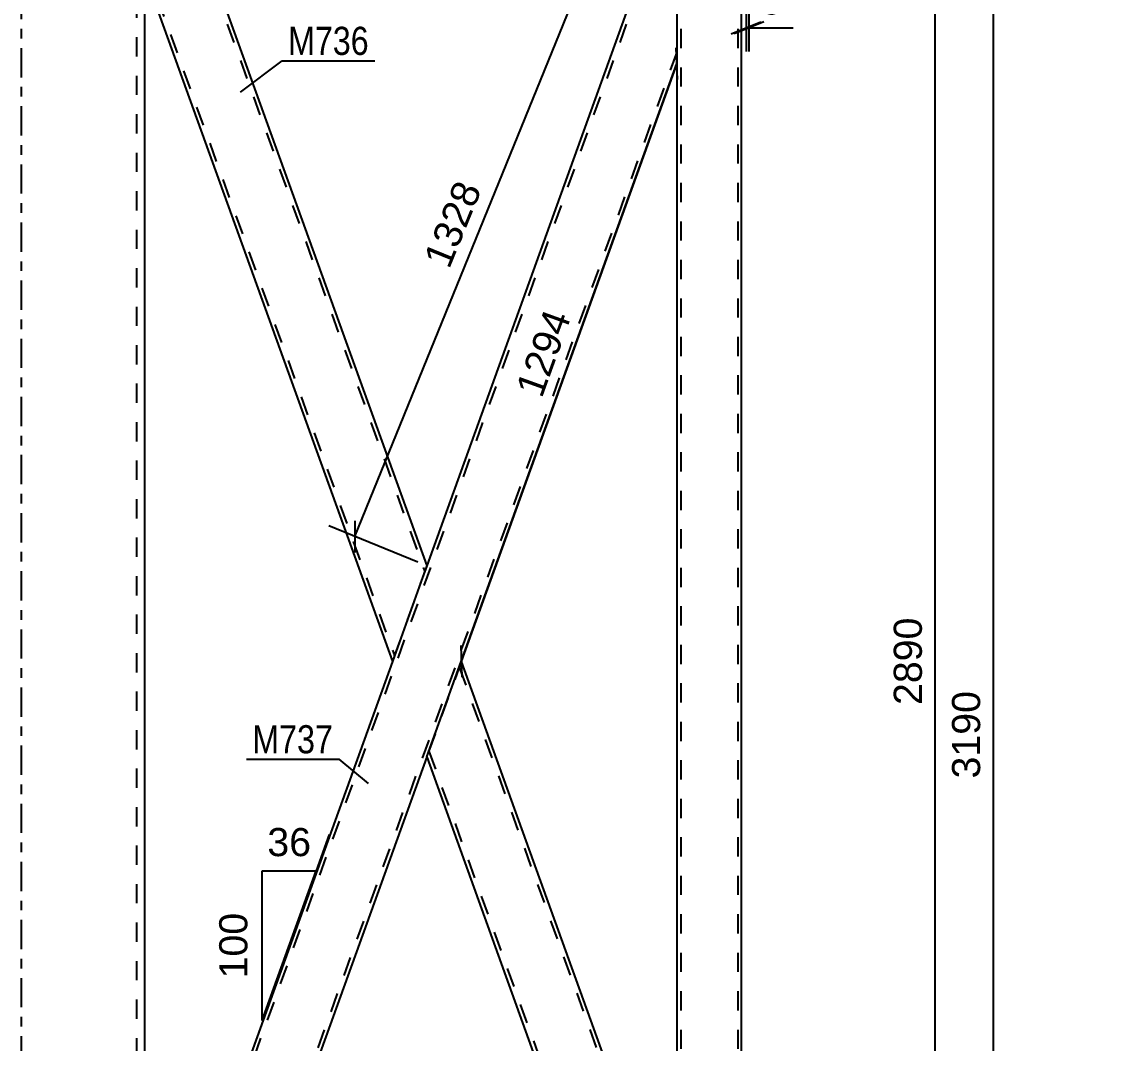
# Model space of a CAD drawing. Header units: millimetres. Extents: x -297 to 544, y -221 to 373.
# Drawn here: x -172.8 to -63.1, y 171.7 to 275.7 of the extents above; entities that cross this region are included whole.
import ezdxf

# ---------------------------------------------------------------- set-up
doc = ezdxf.new("R2010")
doc.units = ezdxf.units.MM
doc.linetypes.add('DXK_LINE_DOT2', pattern=[3.9198, 1.9599, -1.9599])
doc.linetypes.add('DXK_LINE_DOT3', pattern=[5.9187, 2.979, -0.9799, 0.9799, -0.9799])
doc.styles.add('Arial', font='ARIAL.TTF', dxfattribs={"height": 0.2})
doc.styles.add('Arial Narrow', font='ARIALN.TTF', dxfattribs={"height": 0.2})

# ---------------------------------------------------------------- blocks, each defined once
blk = doc.blocks.new('Part-284934218-1968 - 1900')
at = {"color": 7, "linetype": 'DXK_LINE_DOT2'}
for p, q in [((-99.52, 282.83), (-106.12, 282.83)), ((-106.12, 282.83), (-106.12, 271.45)), ((-105.72, 282.83), (-105.72, 138.33)), ((-99.92, 282.83), (-99.92, 138.33)), ((-106.12, 149.72), (-106.12, 138.33)), ((-106.12, 138.33), (-99.52, 138.33))]:
    blk.add_line(p, q, dxfattribs=at)
at = {"color": 2, "linetype": 'Continuous'}
for p, q in [((-99.52, 138.33), (-99.52, 282.83)), ((-106.12, 271.45), (-106.12, 149.72))]:
    blk.add_line(p, q, dxfattribs=at)
blk = doc.blocks.new('Part-284934218-1947 - 1900')
at = {"color": 7, "linetype": 'DXK_LINE_DOT2'}
for p, q in [((-160.27, 282.83), (-160.31, 282.83)), ((-160.31, 282.83), (-154.1, 282.83)), ((-160.31, 282.83), (-160.31, 280.6)), ((-154.53, 282.83), (-131.78, 219.73)), ((-160.31, 281.78), (-134.86, 211.17)), ((-131.6, 220.23), (-131.99, 219.14)), ((-134.86, 211.17), (-134.84, 211.22))]:
    blk.add_line(p, q, dxfattribs=at)
at = {"color": 2, "linetype": 'Continuous'}
for p, q in [((-154.1, 282.83), (-131.57, 220.32)), ((-160.31, 280.6), (-135.07, 210.58)), ((-131.57, 220.32), (-131.99, 219.14)), ((-131.99, 219.14), (-135.07, 210.58))]:
    blk.add_line(p, q, dxfattribs=at)
blk = doc.blocks.new('Part-284934218-1983 - 1900')
at = {"color": 7, "linetype": 'DXK_LINE_DOT2'}
for p, q in [((-108.6, 282.83), (-160.31, 139.38)), ((-106.12, 282.83), (-109.03, 282.83)), ((-106.12, 272.63), (-154.53, 138.33)), ((-131.57, 220.32), (-135.07, 210.58)), ((-128.06, 210.58), (-131.57, 200.85)), ((-160.31, 140.56), (-160.31, 138.33)), ((-160.27, 138.33), (-160.31, 138.33)), ((-160.31, 138.33), (-154.1, 138.33))]:
    blk.add_line(p, q, dxfattribs=at)
at = {"color": 2, "linetype": 'Continuous'}
for p, q in [((-109.03, 282.83), (-131.57, 220.32)), ((-106.12, 282.83), (-106.12, 271.45)), ((-106.12, 271.45), (-128.06, 210.58)), ((-135.07, 210.58), (-160.31, 140.56)), ((-131.57, 200.85), (-154.1, 138.33))]:
    blk.add_line(p, q, dxfattribs=at)
blk = doc.blocks.new('Part-284934218-2009 - 1900')
at = {"color": 7, "linetype": 'DXK_LINE_DOT3'}
blk.add_line((-172.81, 62.9), (-172.81, 311.58), dxfattribs=at)
at = {"color": 7, "linetype": 'DXK_LINE_DOT2'}
blk.add_line((-161.11, 301.58), (-161.11, 62.9), dxfattribs=at)
at = {"color": 2, "linetype": 'Continuous'}
blk.add_line((-160.31, 301.58), (-160.31, 62.9), dxfattribs=at)
blk = doc.blocks.new('Part-284934218-2075 - 1900')
at = {"color": 2, "linetype": 'Continuous'}
for p, q in [((-131.57, 200.85), (-128.06, 210.58)), ((-128.06, 210.58), (-106.12, 149.72)), ((-131.57, 200.85), (-109.03, 138.33)), ((-106.12, 149.72), (-106.12, 147.36)), ((-106.12, 147.36), (-106.12, 138.33))]:
    blk.add_line(p, q, dxfattribs=at)
at = {"color": 7, "linetype": 'DXK_LINE_DOT2'}
for p, q in [((-128.27, 209.99), (-106.12, 148.54)), ((-131.35, 201.44), (-131.34, 201.49)), ((-131.35, 201.44), (-108.6, 138.33)), ((-106.12, 149.54), (-106.12, 147.36)), ((-106.12, 138.33), (-109.03, 138.33))]:
    blk.add_line(p, q, dxfattribs=at)
blk = doc.blocks.new('StraightDimension-284934218-21314 - 1900')
at = {"color": 7, "linetype": 'Continuous'}
for p, q in [((-79.22, 281.33), (-80.42, 284.33)), ((-98.52, 282.83), (-77.42, 282.83)), ((-79.82, 138.33), (-79.82, 282.83)), ((-80.42, 139.83), (-79.22, 136.83)), ((-98.52, 138.33), (-77.42, 138.33))]:
    blk.add_line(p, q, dxfattribs=at)
at = {"color": 0}
blk.add_wipeout([(-80.57, 215.63), (-84.77, 215.63), (-84.77, 205.54), (-80.57, 205.54)], dxfattribs=at)
at = {"color": 3, "style": 'Arial'}
blk.add_text('2890', height=2.865, rotation=90.0002, dxfattribs=at).set_placement((-81.17, 206.14))
blk = doc.blocks.new('StraightDimension-284934218-2205 - 1900')
at = {"color": 7, "linetype": 'Continuous'}
for p, q in [((-98.77, 282.33), (-98.77, 272.7)), ((-99.07, 281.83), (-99.07, 272.7)), ((-100.57, 274.5), (-97.57, 275.7)), ((-97.27, 275.7), (-100.27, 274.5)), ((-99.07, 275.1), (-98.77, 275.1)), ((-98.77, 275.1), (-94.29, 275.1)), ((-98.77, 275.1), (-94.29, 275.1))]:
    blk.add_line(p, q, dxfattribs=at)
at = {"color": 0}
blk.add_wipeout([(-94.82, 275.85), (-94.82, 280.05), (-98.24, 280.05), (-98.24, 275.85)], dxfattribs=at)
at = {"color": 3, "style": 'Arial'}
blk.add_text('6', height=2.87, dxfattribs=at).set_placement((-97.64, 276.45))
blk = doc.blocks.new('StraightDimension-284934218-2406 - 1900')
at = {"color": 7, "linetype": 'Continuous'}
for p, q in [((-106.06, 269.83), (-106.17, 273.06)), ((-128.06, 210.58), (-106.12, 271.45)), ((-106.12, 271.45), (-106.12, 271.45)), ((-128.11, 212.2), (-128, 208.97)), ((-128.06, 210.58), (-128.06, 210.58))]:
    blk.add_line(p, q, dxfattribs=at)
at = {"color": 0}
blk.add_wipeout([(-116.08, 246.02), (-120.03, 247.44), (-123.46, 237.95), (-119.5, 236.52)], dxfattribs=at)
at = {"color": 3, "style": 'Arial'}
blk.add_text('1294', height=2.865, rotation=70.1759, dxfattribs=at).set_placement((-119.87, 237.29))
blk = doc.blocks.new('AngleDimension-284934218-2424 - 1900')
at = {"color": 7, "linetype": 'Continuous'}
for p, q in [((-141.49, 192.97), (-142.83, 189.25)), ((-148.33, 189.25), (-142.83, 189.25)), ((-148.33, 174.01), (-142.83, 189.25)), ((-148.33, 174.01), (-148.33, 189.25))]:
    blk.add_line(p, q, dxfattribs=at)
at = {"color": 0}
blk.add_wipeout([(-149.23, 185.57), (-153.43, 185.57), (-153.43, 177.7), (-149.23, 177.7)], dxfattribs=at)
at = {"color": 3, "style": 'Arial'}
blk.add_text('100', height=2.865, rotation=90.0002, dxfattribs=at).set_placement((-149.83, 178.3))
at = {"color": 0}
blk.add_wipeout([(-142.76, 190.15), (-142.76, 194.35), (-148.4, 194.35), (-148.4, 190.15)], dxfattribs=at)
at = {"color": 3, "style": 'Arial'}
blk.add_text('36', height=2.865, dxfattribs=at).set_placement((-147.8, 190.75))
blk = doc.blocks.new('StraightDimension-284934218-7797 - 1900')
at = {"color": 7, "linetype": 'Continuous'}
for p, q in [((-113.87, 283.18), (-113.85, 286.41)), ((-109.95, 283.21), (-116.49, 285.87)), ((-138.89, 223.3), (-113.86, 284.8)), ((-132.49, 220.69), (-141.53, 224.37)), ((-138.88, 224.91), (-138.9, 221.68))]:
    blk.add_line(p, q, dxfattribs=at)
at = {"color": 0}
blk.add_wipeout([(-125.16, 259.01), (-129.05, 260.59), (-132.86, 251.24), (-128.97, 249.66)], dxfattribs=at)
at = {"color": 3, "style": 'Arial'}
blk.add_text('1328', height=2.865, rotation=67.8497, dxfattribs=at).set_placement((-129.3, 250.44))
blk = doc.blocks.new('StraightDimension-284934218-21288 - 1900')
at = {"color": 7, "linetype": 'Continuous'}
for p, q in [((-73.29, 281.35), (-74.49, 284.35)), ((-98.13, 282.85), (-63.7, 282.85)), ((-73.89, 123.36), (-73.89, 282.85)), ((-74.49, 124.86), (-73.29, 121.86)), ((-98.07, 123.36), (-63.7, 123.36))]:
    blk.add_line(p, q, dxfattribs=at)
at = {"color": 0}
blk.add_wipeout([(-74.64, 208.15), (-78.84, 208.15), (-78.84, 198.06), (-74.64, 198.06)], dxfattribs=at)
at = {"color": 3, "style": 'Arial'}
blk.add_text('3190', height=2.865, rotation=90.0002, dxfattribs=at).set_placement((-75.24, 198.66))
at = {"color": 0, "linetype": 'Continuous'}
blk.add_wipeout([(-63.1, 283.45), (-63.1, 287.65), (-73.19, 287.65), (-73.19, 283.45)], dxfattribs=at)
at = {"color": 3, "linetype": 'Continuous', "style": 'Arial'}
blk.add_text('7734', height=2.865, dxfattribs=at).set_placement((-72.59, 284.05))
blk = doc.blocks.new('Mark-284934218-1979 - 1900')
at = {"color": 30, "linetype": 'Continuous'}
for p in [(-149.93, 200.62), (-137.49, 198.15)]:
    blk.add_line(p, (-140.5, 200.62), dxfattribs=at)
at = {"color": 0}
blk.add_wipeout([(-141.1, 201.22), (-141.1, 204.22), (-149.33, 204.22), (-149.33, 201.22)], dxfattribs=at)
blk.add_wipeout([(-141.1, 201.22), (-141.1, 204.22), (-149.33, 204.22), (-149.33, 201.22)], dxfattribs=at)
at = {"color": 3, "style": 'Arial Narrow'}
blk.add_text('M737', height=2.863, dxfattribs=at).set_placement((-149.33, 201.22))
blk = doc.blocks.new('Mark-284934218-1943 - 1900')
at = {"color": 30, "linetype": 'Continuous'}
for p, q in [((-150.54, 268.55), (-146.29, 271.74)), ((-146.29, 271.74), (-136.86, 271.74))]:
    blk.add_line(p, q, dxfattribs=at)
at = {"color": 0}
blk.add_wipeout([(-137.46, 272.34), (-137.46, 275.34), (-145.69, 275.34), (-145.69, 272.34)], dxfattribs=at)
blk.add_wipeout([(-137.46, 272.34), (-137.46, 275.34), (-145.69, 275.34), (-145.69, 272.34)], dxfattribs=at)
at = {"color": 3, "style": 'Arial Narrow'}
blk.add_text('M736', height=2.863, dxfattribs=at).set_placement((-145.69, 272.34))

msp = doc.modelspace()

# ---------------------------------------------------------------- block references
for name in ['Part-284934218-2009 - 1900', 'StraightDimension-284934218-21314 - 1900', 'Part-284934218-1947 - 1900', 'Part-284934218-1983 - 1900', 'Part-284934218-1968 - 1900', 'Part-284934218-2075 - 1900']:
    msp.add_blockref(name, (0, 0))

# ---------------------------------------------------------------- next in the draw order: block references
for name in ['StraightDimension-284934218-2205 - 1900', 'StraightDimension-284934218-2406 - 1900', 'Mark-284934218-1979 - 1900', 'AngleDimension-284934218-2424 - 1900']:
    msp.add_blockref(name, (0, 0))

# ---------------------------------------------------------------- next in the draw order: block references
for name in ['StraightDimension-284934218-21288 - 1900', 'StraightDimension-284934218-7797 - 1900']:
    msp.add_blockref(name, (0, 0))

# ---------------------------------------------------------------- next in the draw order: block references
msp.add_blockref('Mark-284934218-1943 - 1900', (0, 0))

doc.saveas('drawing.dxf')
